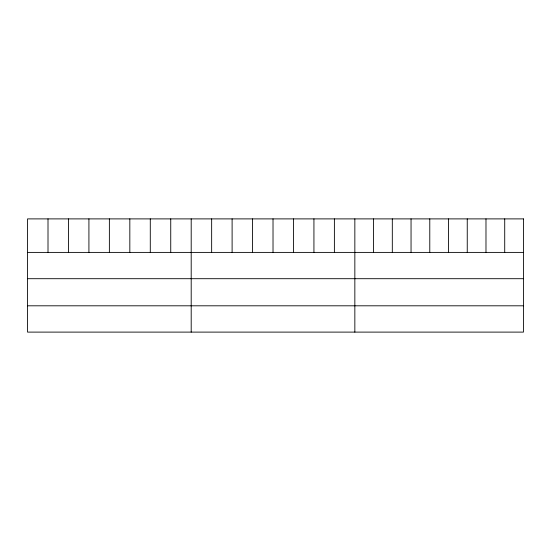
<?xml version="1.0" encoding="UTF-8"?>
<svg xmlns="http://www.w3.org/2000/svg" width="551" height="551" viewBox="0 0 551 551"><rect width="100%" height="100%" fill="white"/><g stroke="black" fill="none" stroke-linecap="round" stroke-linejoin="round"><path stroke-width="0.83" d="M27.55 252.399L523.45 252.399M27.55 278.703L523.45 278.703M27.55 305.805L523.45 305.805M504.716 218.892L504.716 252.399M485.982 218.892L485.982 252.399M467.248 218.892L467.248 252.399M448.514 218.892L448.514 252.399M429.78 218.892L429.78 252.399M411.046 218.892L411.046 252.399M392.312 218.892L392.312 252.399M373.578 218.892L373.578 252.399M354.844 218.892L354.844 332.108M334.388 218.892L334.388 252.399M313.932 218.892L313.932 252.399M293.476 218.892L293.476 252.399M273.02 218.892L273.02 252.399M252.565 218.892L252.565 252.399M232.109 218.892L232.109 252.399M211.653 218.892L211.653 252.399M191.197 218.892L191.197 332.108M170.741 218.892L170.741 252.399M150.285 218.892L150.285 252.399M129.829 218.892L129.829 252.399M109.374 218.892L109.374 252.399M88.918 218.892L88.918 252.399M68.462 218.892L68.462 252.399M48.006 218.892L48.006 252.399M523.45 218.892L27.55 218.892L27.55 332.108L523.45 332.108L523.45 218.892"/></g></svg>
